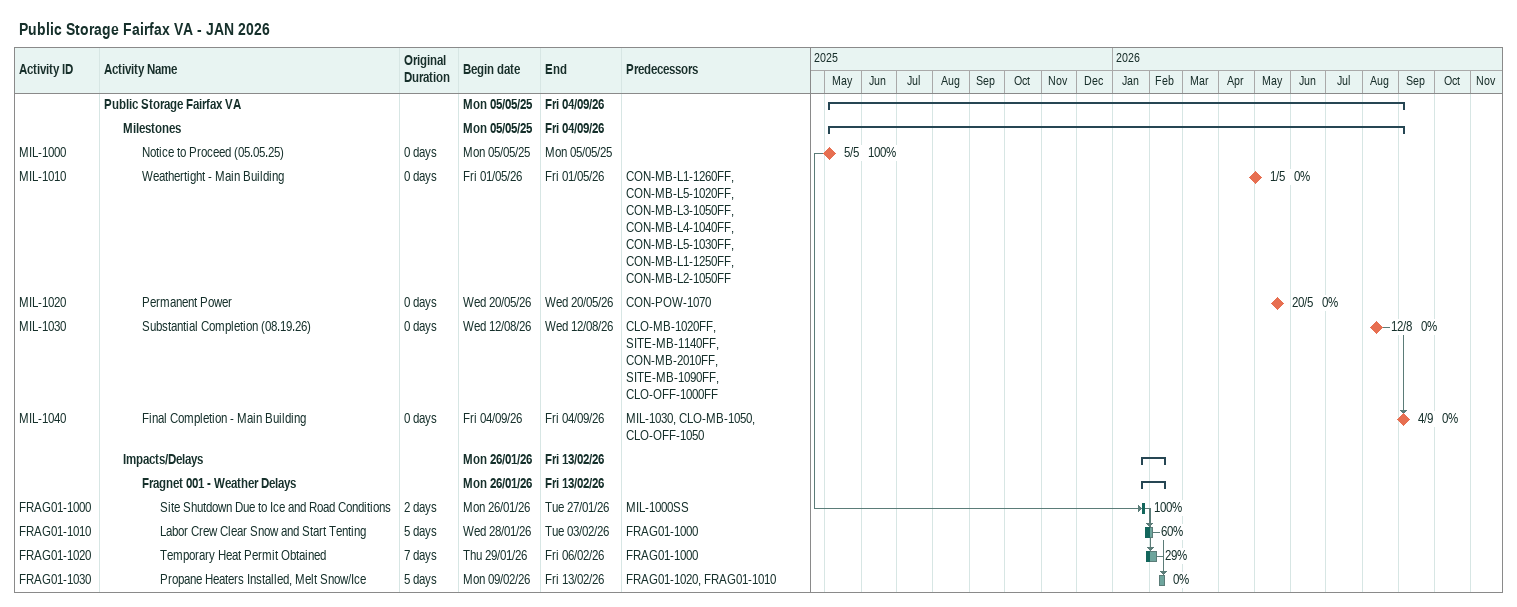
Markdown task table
Public Storage Fairfax VA - JAN 2026

| ID | Level | Task | Original duration | Start | Finish | Predecessors | % complete |
|---|---|---|---|---|---|---|---|
|  | 1 | **Public Storage Fairfax VA** |  | 2025-05-05 | 2026-09-04 |  |  |
|  | 2 | **Milestones** |  | 2025-05-05 | 2026-09-04 |  |  |
| MIL-1000 | 3 | Notice to Proceed (05.05.25) | 0d | 2025-05-05 | 2025-05-05 |  | 100 |
| MIL-1010 | 3 | Weathertight - Main Building | 0d | 2026-05-01 | 2026-05-01 | CON-MB-L1-1260FF, CON-MB-L5-1020FF, CON-MB-L3-1050FF, CON-MB-L4-1040FF, CON-MB-L5-1030FF, CON-MB-L1-1250FF, CON-MB-L2-1050FF | 0 |
| MIL-1020 | 3 | Permanent Power | 0d | 2026-05-20 | 2026-05-20 | CON-POW-1070 | 0 |
| MIL-1030 | 3 | Substantial Completion (08.19.26) | 0d | 2026-08-12 | 2026-08-12 | CLO-MB-1020FF, SITE-MB-1140FF, CON-MB-2010FF, SITE-MB-1090FF, CLO-OFF-1000FF | 0 |
| MIL-1040 | 3 | Final Completion - Main Building | 0d | 2026-09-04 | 2026-09-04 | MIL-1030, CLO-MB-1050, CLO-OFF-1050 | 0 |
|  | 2 | **Impacts/Delays** |  | 2026-01-26 | 2026-02-13 |  |  |
|  | 3 | **Fragnet 001 - Weather Delays** |  | 2026-01-26 | 2026-02-13 |  |  |
| FRAG01-1000 | 4 | Site Shutdown Due to Ice and Road Conditions | 2d | 2026-01-26 | 2026-01-27 | MIL-1000SS | 100 |
| FRAG01-1010 | 4 | Labor Crew Clear Snow and Start Tenting | 5d | 2026-01-28 | 2026-02-03 | FRAG01-1000 | 60 |
| FRAG01-1020 | 4 | Temporary Heat Permit Obtained | 7d | 2026-01-29 | 2026-02-06 | FRAG01-1000 | 29 |
| FRAG01-1030 | 4 | Propane Heaters Installed, Melt Snow/Ice | 5d | 2026-02-09 | 2026-02-13 | FRAG01-1020, FRAG01-1010 | 0 |
